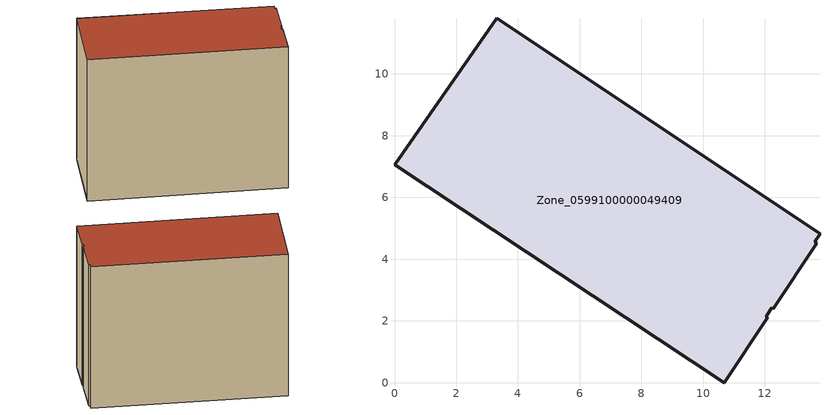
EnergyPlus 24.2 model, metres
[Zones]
Zone_0599100000049409
 floor ground (C_G): 13.68,4.51 12.28,2.4 12.22,2.43 12.07,2.2 12.03,2.16 12.09,2.12 10.69,0 0,7.06 3.31,11.8 13.79,4.83 13.61,4.56 z0
 wall outside (C_F): 12.28,2.4 13.68,4.51 13.61,4.56 13.79,4.83 3.31,11.8 0,7.06 10.69,0 12.09,2.12 12.03,2.16 12.07,2.2 12.22,2.43 12.28,2.4 z0:10.02
 roof outside (C_R): 13.79,4.83 3.31,11.8 0,7.06 10.69,0 12.09,2.12 12.03,2.16 12.07,2.2 12.22,2.43 12.28,2.4 13.68,4.51 13.61,4.56 z10.02
[BUILDING]
Pand.0599100000049409: North Axis=0; Terrain=City; Loads Convergence Tolerance Value=0.04; Temperature Convergence Tolerance Value=0.4; Solar Distribution=FullExterior; Maximum Number of Warmup Days=25; Minimum Number of Warmup Days=1
[Site:Location]
Rotterdam.The.Hague.AP_ZH_NLD Design_Conditions: Latitude=51.96; Longitude=4.45; Time Zone=1; Elevation=-4.5
[SITE:GROUNDTEMPERATURE:BUILDINGSURFACE]
18, 18, 18, 18, 18, 18, 18, 18, 18, 18, 18, 18
[MATERIAL] Thermal Absorptance=0.9; Solar Absorptance=0.7; Visible Absorptance=0.7
Name | Roughness | Thickness | Conductivity | Density | Specific Heat
G.TC.1946 | MediumSmooth | 0.15 | 1 | 540 | 1210
F.TC.1946 | Rough | 0.3 | 0.857143 | 1920 | 840
R.TC.1946 | MediumRough | 0.2 | 0.909091 | 1500 | 1000
[CONSTRUCTION]
C_G: G.TC.1946
C_F: F.TC.1946
C_R: R.TC.1946
[ZONE]
Zone_0599100000049409: Type=1; Multiplier=1; Ceiling Height=Autocalculate; Volume=Autocalculate; Floor Area=autocalculate; Part of Total Floor Area=Yes
[ZONEINFILTRATION:DESIGNFLOWRATE]
Infil_Zone_0599100000049409: Zone or ZoneList or Space or SpaceList=Zone_0599100000049409; Schedule=AlwaysOn; Design Flow Rate Calculation Method=Flow/Area; Flow Rate per Floor Area=0.003; Constant Term Coefficient=1; Temperature Term Coefficient=0; Velocity Term Coefficient=0; Velocity Squared Term Coefficient=0
[HVACTEMPLATE:ZONE:IDEALLOADSAIRSYSTEM]
Zone_0599100000049409: Maximum Heating Supply Air Temperature=50; Minimum Cooling Supply Air Temperature=13; Maximum Heating Supply Air Humidity Ratio=0.0156; Minimum Cooling Supply Air Humidity Ratio=0.0077; Heating Limit=NoLimit; Cooling Limit=NoLimit; Dehumidification Control Type=ConstantSensibleHeatRatio; Cooling Sensible Heat Ratio=0.7; Dehumidification Setpoint=60; Humidification Control Type=None; Humidification Setpoint=30; Outdoor Air Method=None; Outdoor Air Flow Rate per Person=0.00944; Outdoor Air Flow Rate per Zone Floor Area=0; Outdoor Air Flow Rate per Zone=0; Demand Controlled Ventilation Type=None; Outdoor Air Economizer Type=NoEconomizer; Heat Recovery Type=None; Sensible Heat Recovery Effectiveness=0.7; Latent Heat Recovery Effectiveness=0.65
[ZONECONTROL:THERMOSTAT]
ThermostatControl_Zone_0599100000049409: Zone or ZoneList=Zone_0599100000049409; Control Type Schedule=DualSetpointControlType; Control 1=Thermostat_Zone_0599100000049409; Temperature Difference Between Cutout And Setpoint=0
[THERMOSTATSETPOINT:DUALSETPOINT]
Thermostat_Zone_0599100000049409: Heating Setpoint Temperature Schedule=HeatingSetpoint_Zone_0599100000049409; Cooling Setpoint Temperature Schedule=CoolingSetpoint_Zone_0599100000049409
[SCHEDULE:COMPACT]
HeatingSetpoint_Zone_0599100000049409: Through: 12/31, For: AllDays, Until: 24:00, 21
CoolingSetpoint_Zone_0599100000049409: Through: 12/31, For: AllDays, Until: 24:00, 24
DualSetpointControlType: Through: 12/31, For: AllDays, Until: 24:00, 4
AlwaysOn: Through: 12/31, For: AllDays, Until: 24:00, 1
